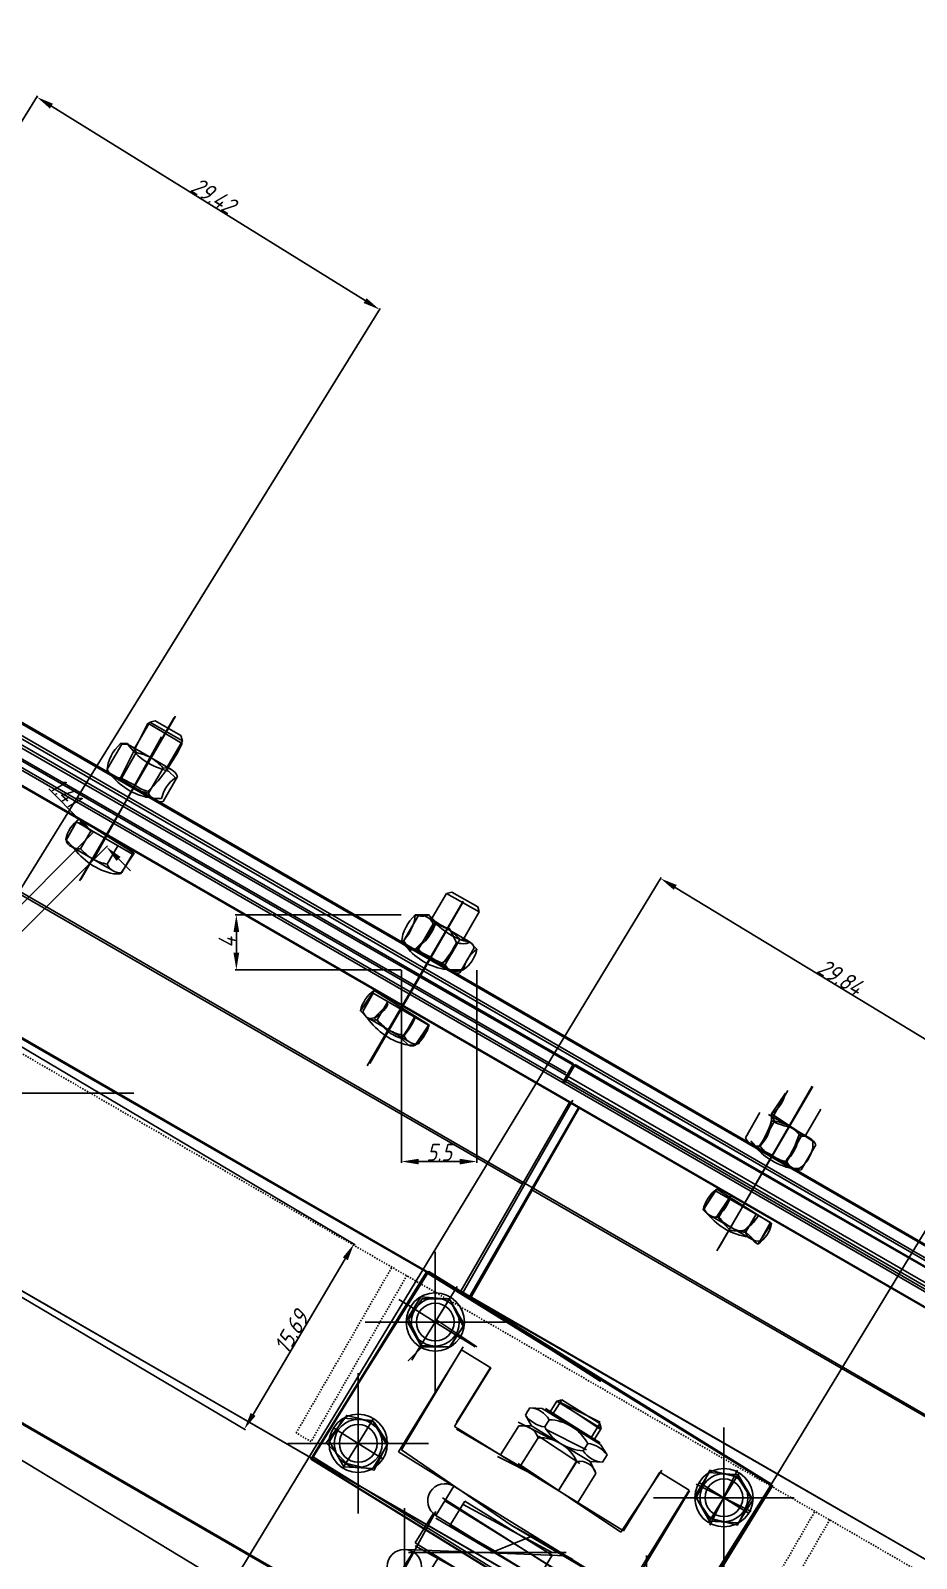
# Model space of a CAD drawing. Header units: millimetres. Extents: x 2787 to 6144, y -18 to 478.
# Drawn here: x 4414.4 to 4479.1, y 301.6 to 413 of the extents above; entities that cross this region are included whole.
import ezdxf

# ---------------------------------------------------------------- set-up
doc = ezdxf.new("R2010")
doc.units = ezdxf.units.MM
for name, pattern in [('ACAD_ISO02W100', [15, 12, -3]), ('CENTER', [50.8, 31.75, -6.35, 6.35, -6.35]), ('CENTER2', [28.575, 19.05, -3.175, 3.175, -3.175]), ('HIDDEN', [0.2, 0.1, -0.1])]:
    doc.linetypes.add(name, pattern=pattern)
for name, color, linetype in [('ADIM', 3, 'Continuous'), ('ADIM_CENTER', 1, 'Continuous'), ('ADIM_CLEAN', 3, 'Continuous'), ('ADIM_CLEAN_L', 3, 'Continuous')]:
    doc.layers.add(name, color=color, linetype=linetype)
for name, color, linetype, lineweight in [('中心线', 1, 'CENTER', 13), ('图层1', 1, 'CENTER2', 25), ('图层2', 160, 'Continuous', 25), ('尺寸线', 22, 'Continuous', 13), ('虚线', 8, 'ACAD_ISO02W100', 13)]:
    doc.layers.add(name, color=color, linetype=linetype, lineweight=lineweight)
doc.styles.get("Standard").update_dxf_attribs({"font": 'gbeitc.shx', "bigfont": 'gbcbig.shx'})
doc.dimstyles.new('ADIM', dxfattribs={"dimscale": 0.5, "dimtxt": 2.5, "dimasz": 2.5, "dimexe": 0.18, "dimexo": 0.0625, "dimgap": 0.09, "dimtad": 1, "dimdec": 4, "dimzin": 0, "dimdsep": 46, "dimtxsty": 'Standard', "dimcen": 0.09, "dimadec": 0, "dimazin": 0, "dimtfac": 1, "dimtdec": 4, "dimtofl": 0, "dimtmove": 0, "dimatfit": 3, "dimfxl": 1, "dimtolj": 1, "dimtzin": 0, "dimarcsym": 0})

# ---------------------------------------------------------------- blocks, each defined once
blk = doc.blocks.new('*D156')
at = {"layer": 'ADIM', "color": 0, "lineweight": -2, "transparency": 16777216}
for p, q in [((4408.53, 341.98), (4438.11, 324.45)), ((4400.53, 328.48), (4430.11, 310.95)), ((4437.4, 323.42), (4430.67, 312.07))]:
    blk.add_line(p, q, dxfattribs=at)
at = {"layer": 'ADIM', "color": 0, "transparency": 16777216}
for points in [[(4437.22, 323.53), (4437.58, 323.32), (4438.03, 324.5)], [(4430.49, 312.18), (4430.85, 311.97), (4430.03, 311)]]:
    blk.add_solid(points, dxfattribs=at)
at = {"layer": 'Defpoints', "color": 0, "transparency": 16777216}
for p in [(4408.5, 342), (4400.5, 328.5), (4430.03, 311)]:
    blk.add_point(p, dxfattribs=at)
at = {"layer": 'ADIM', "color": 0, "transparency": 16777216, "insert": (4433.46, 318.09), "char_height": 1.25, "attachment_point": 5, "rotation": 59.3493}
blk.add_mtext('\\A1;15.69', dxfattribs=at)
blk = doc.blocks.new('*D161')
at = {"layer": 'ADIM', "color": 0, "lineweight": -2, "transparency": 16777216}
for p, q in [((4383.52, 357.53), (4414.95, 408.23)), ((4415.96, 407.49), (4438.84, 393.31)), ((4408.52, 342.03), (4439.95, 392.73))]:
    blk.add_line(p, q, dxfattribs=at)
at = {"layer": 'ADIM', "color": 0, "transparency": 16777216}
for points in [[(4416.07, 407.67), (4415.85, 407.31), (4414.9, 408.15)], [(4438.95, 393.48), (4438.73, 393.13), (4439.9, 392.65)]]:
    blk.add_solid(points, dxfattribs=at)
at = {"layer": 'Defpoints', "color": 0, "transparency": 16777216}
for p in [(4439.9, 392.65), (4383.5, 357.5), (4408.5, 342)]:
    blk.add_point(p, dxfattribs=at)
at = {"layer": 'ADIM', "color": 0, "transparency": 16777216, "insert": (4427.76, 400.97), "char_height": 1.25, "attachment_point": 5, "rotation": 328.2011}
blk.add_mtext('\\A1;29.42', dxfattribs=at)
blk = doc.blocks.new('*D162')
at = {"layer": 'ADIM', "color": 0, "lineweight": -2, "transparency": 16777216}
for p, q in [((4418.09, 355.36), (4415.76, 357.69)), ((4407.52, 343.02), (4419.04, 354.54)), ((4408.52, 342.02), (4420.04, 353.54)), ((4420.86, 352.59), (4421.74, 351.71))]:
    blk.add_line(p, q, dxfattribs=at)
at = {"layer": 'ADIM', "color": 0, "transparency": 16777216}
for points in [[(4418.24, 355.5), (4417.94, 355.21), (4418.97, 354.47)], [(4421, 352.74), (4420.71, 352.44), (4419.97, 353.47)]]:
    blk.add_solid(points, dxfattribs=at)
at = {"layer": 'Defpoints', "color": 0, "transparency": 16777216}
for p in [(4418.97, 354.47), (4407.5, 343), (4408.5, 342)]:
    blk.add_point(p, dxfattribs=at)
at = {"layer": 'ADIM', "color": 0, "transparency": 16777216, "insert": (4416.96, 357.44), "char_height": 1.25, "attachment_point": 5, "rotation": 315}
blk.add_mtext('\\A1;1.41', dxfattribs=at)
blk = doc.blocks.new('*D167')
at = {"layer": 'ADIM', "color": 0, "lineweight": -2, "transparency": 16777216}
for p, q in [((4429.02, 299.53), (4460.45, 351.24)), ((4484.83, 336.31), (4461.47, 350.51)), ((4454.52, 284.03), (4485.95, 335.74))]:
    blk.add_line(p, q, dxfattribs=at)
at = {"layer": 'ADIM', "color": 0, "transparency": 16777216}
for points in [[(4461.58, 350.69), (4461.36, 350.33), (4460.4, 351.16)], [(4484.94, 336.49), (4484.73, 336.13), (4485.9, 335.66)]]:
    blk.add_solid(points, dxfattribs=at)
at = {"layer": 'Defpoints', "color": 0, "transparency": 16777216}
for p in [(4460.4, 351.16), (4429, 299.5), (4454.5, 284)]:
    blk.add_point(p, dxfattribs=at)
at = {"layer": 'ADIM', "color": 0, "transparency": 16777216, "insert": (4473.5, 343.98), "char_height": 1.25, "attachment_point": 5, "rotation": 328.707}
blk.add_mtext('\\A1;29.84', dxfattribs=at)
blk = doc.blocks.new('*D168')
at = {"layer": 'ADIM', "color": 0, "lineweight": -2, "transparency": 16777216}
for p, q in [((4428.97, 299.52), (4398.57, 317.97)), ((4398, 316.86), (4390.8, 305)), ((4420.47, 285.52), (4390.07, 303.97))]:
    blk.add_line(p, q, dxfattribs=at)
at = {"layer": 'ADIM', "color": 0, "transparency": 16777216}
for points in [[(4397.82, 316.97), (4398.18, 316.75), (4398.65, 317.93)], [(4390.62, 305.1), (4390.98, 304.89), (4390.15, 303.93)]]:
    blk.add_solid(points, dxfattribs=at)
at = {"layer": 'Defpoints', "color": 0, "transparency": 16777216}
for p in [(4390.15, 303.93), (4429, 299.5), (4420.5, 285.5)]:
    blk.add_point(p, dxfattribs=at)
at = {"layer": 'ADIM', "color": 0, "transparency": 16777216, "insert": (4393.83, 311.28), "char_height": 1.25, "attachment_point": 5, "rotation": 58.7363}
blk.add_mtext('\\A1;16.38', dxfattribs=at)
blk = doc.blocks.new('*D171')
at = {"layer": 'ADIM', "color": 0, "lineweight": -2, "transparency": 16777216}
for p, q in [((4421.97, 335.5), (4259.17, 335.5)), ((4259.26, 273.25), (4259.26, 334.25)), ((4421.97, 272), (4259.17, 272))]:
    blk.add_line(p, q, dxfattribs=at)
at = {"layer": 'ADIM', "color": 0, "transparency": 16777216}
for points in [[(4259.05, 334.25), (4259.46, 334.25), (4259.26, 335.5)], [(4259.05, 273.25), (4259.46, 273.25), (4259.26, 272)]]:
    blk.add_solid(points, dxfattribs=at)
at = {"layer": 'Defpoints', "color": 0, "transparency": 16777216}
for p in [(4259.26, 335.5), (4422, 335.5), (4422, 272)]:
    blk.add_point(p, dxfattribs=at)
at = {"layer": 'ADIM', "color": 0, "transparency": 16777216, "insert": (4258.59, 303.75), "char_height": 1.25, "attachment_point": 5, "rotation": 90}
blk.add_mtext('\\A1;63.5', dxfattribs=at)
blk = doc.blocks.new('*D224')
at = {"layer": 'ADIM', "color": 0, "lineweight": -2, "transparency": 16777216}
for p, q in [((4441.5, 344.47), (4441.5, 330.43)), ((4447, 344.47), (4447, 330.43)), ((4442.75, 330.52), (4445.75, 330.52))]:
    blk.add_line(p, q, dxfattribs=at)
at = {"layer": 'ADIM', "color": 0, "transparency": 16777216}
for points in [[(4442.75, 330.72), (4442.75, 330.31), (4441.5, 330.52)], [(4445.75, 330.72), (4445.75, 330.31), (4447, 330.52)]]:
    blk.add_solid(points, dxfattribs=at)
at = {"layer": 'Defpoints', "color": 0, "transparency": 16777216}
for p in [(4441.5, 344.5), (4447, 344.5), (4447, 330.52)]:
    blk.add_point(p, dxfattribs=at)
at = {"layer": 'ADIM', "color": 0, "transparency": 16777216, "insert": (4444.25, 331.19), "char_height": 1.25, "attachment_point": 5}
blk.add_mtext('\\A1;5.5', dxfattribs=at)
blk = doc.blocks.new('*D225')
at = {"layer": 'ADIM', "color": 0, "lineweight": -2, "transparency": 16777216}
for p, q in [((4441.47, 348.5), (4429.36, 348.5)), ((4429.45, 345.75), (4429.45, 347.25)), ((4441.47, 344.5), (4429.36, 344.5))]:
    blk.add_line(p, q, dxfattribs=at)
at = {"layer": 'ADIM', "color": 0, "transparency": 16777216}
for points in [[(4429.24, 347.25), (4429.66, 347.25), (4429.45, 348.5)], [(4429.24, 345.75), (4429.66, 345.75), (4429.45, 344.5)]]:
    blk.add_solid(points, dxfattribs=at)
at = {"layer": 'Defpoints', "color": 0, "transparency": 16777216}
for p in [(4429.45, 348.5), (4441.5, 348.5), (4441.5, 344.5)]:
    blk.add_point(p, dxfattribs=at)
at = {"layer": 'ADIM', "color": 0, "transparency": 16777216, "insert": (4428.78, 346.5), "char_height": 1.25, "attachment_point": 5, "rotation": 90}
blk.add_mtext('\\A1;4', dxfattribs=at)

msp = doc.modelspace()

# ---------------------------------------------------------------- linework, layer by layer
at = {"color": 7, "linetype": 'Continuous', "lineweight": -3}
for p, q in [((4734.18939, 177.30312), (4326.53974, 412.8597)), ((4733.81439, 176.65359), (4326.16476, 412.2102)), ((4325.04182, 410.26522), (4732.81539, 174.92328)), ((4324.54182, 409.39919), (4732.31555, 174.05717)), ((4724.37888, 160.30492), (4316.60058, 395.64456)), ((4504.53517, 259.07622), (4304.46557, 374.6261)), ((4453.5515, 336.78766), (4407.55118, 363.34595)), ((4454.05142, 337.65355), (4408.0511, 364.21184)), ((4422.02402, 360.65179), (4423.12678, 362.56182)), ((4423.12678, 362.56182), (4423.53668, 362.6652)), ((4423.12678, 362.56182), (4425.52215, 361.21073)), ((4423.53668, 362.6652), (4425.41224, 361.58235)), ((4424.40559, 359.27679), (4425.52215, 361.21073)), ((4425.52215, 361.21073), (4425.41224, 361.58235)), ((4420.03423, 359.12331), (4421.09033, 360.95252)), ((4421.09673, 358.50987), (4422.15283, 360.33909)), ((4421.72478, 360.82455), (4424.73725, 359.08531)), ((4423.0467, 357.38406), (4424.1028, 359.21327)), ((4420.46228, 358.63784), (4423.47475, 356.89859)), ((4424.1092, 356.77063), (4425.1653, 358.59984)), ((4404.41452, 355.35685), (4450.31849, 328.86486)), ((4417.02334, 353.94723), (4417.79514, 355.28402)), ((4417.79514, 355.28402), (4421.8701, 352.93134)), ((4418.08584, 353.33379), (4418.85764, 354.67059)), ((4417.45139, 353.46176), (4420.46385, 351.72251)), ((4420.0358, 352.20798), (4420.8076, 353.54478)), ((4421.0983, 351.59455), (4421.8701, 352.93134)), ((4443.66878, 348.16022), (4444.77154, 350.07025)), ((4444.77154, 350.07025), (4445.18145, 350.17363)), ((4444.77154, 350.07025), (4447.16692, 348.71916)), ((4445.18145, 350.17363), (4447.05701, 349.09078)), ((4716.3813, 146.44712), (4364.3277, 349.62706)), ((4447.16692, 348.71916), (4447.05701, 349.09078)), ((4441.679, 346.63173), (4442.7351, 348.46095)), ((4442.7415, 346.0183), (4443.7976, 347.84751)), ((4443.36955, 348.33298), (4446.38201, 346.59373)), ((4446.05035, 346.78522), (4447.16692, 348.71916)), ((4444.69146, 344.89249), (4445.74756, 346.7217)), ((4442.10705, 346.14627), (4445.11951, 344.40702)), ((4445.75396, 344.27905), (4446.81006, 346.10827)), ((4438.6681, 341.45565), (4439.4399, 342.79245)), ((4439.4399, 342.79245), (4443.51486, 340.43977)), ((4439.7306, 340.84222), (4440.5024, 342.17901)), ((4439.09615, 340.97019), (4442.10861, 339.23094)), ((4441.68056, 339.71641), (4442.45236, 341.0532)), ((4442.74306, 339.10297), (4443.51486, 340.43977)), ((4454.05142, 337.65355), (4453.23905, 336.24648)), ((4454.15965, 337.59106), (4453.34728, 336.18399)), ((4499.66004, 310.16688), (4453.65973, 336.72517)), ((4500.15996, 311.03277), (4454.15965, 337.59106)), ((4468.57786, 333.78475), (4469.68062, 335.69478)), ((4453.78337, 334.86621), (4445.84587, 321.11806)), ((4454.43295, 334.49133), (4446.49545, 320.74317)), ((4470.95943, 332.40975), (4472.076, 334.34369)), ((4466.58808, 332.25627), (4467.64417, 334.08548)), ((4467.65058, 331.64283), (4468.70667, 333.47204)), ((4468.27863, 333.95751), (4471.29109, 332.21827)), ((4469.60054, 330.51702), (4470.65664, 332.34623)), ((4467.01613, 331.7708), (4470.02859, 330.03155)), ((4470.66304, 329.90358), (4471.71914, 331.7328)), ((4450.96807, 328.48998), (4496.87204, 301.99799)), ((4463.57718, 327.08019), (4464.34898, 328.41698)), ((4464.34898, 328.41698), (4468.42394, 326.0643)), ((4464.63968, 326.46675), (4465.41148, 327.80355)), ((4464.00523, 326.59472), (4467.01769, 324.85547)), ((4466.58964, 325.34094), (4467.36144, 326.67773)), ((4467.65214, 324.72751), (4468.42394, 326.0643))]:
    msp.add_line(p, q, dxfattribs=at)
at = {"lineweight": -3}
for p, q in [((4441.28964, 309.34325), (4445.88451, 316.7897)), ((4445.88451, 316.7897), (4448.01207, 315.47688)), ((4445.4487, 311.32), (4448.01207, 315.47688)), ((4452.50964, 312.06128), (4453.18203, 313.13417)), ((4452.81903, 313.04542), (4453.18203, 313.13417)), ((4455.97316, 311.41144), (4453.18203, 313.13417)), ((4450.6998, 312.29676), (4450.5357, 312.03082)), ((4450.5357, 312.03082), (4450.98057, 311.24222)), ((4450.6191, 312.34656), (4450.6191, 312.34656)), ((4450.6998, 312.29676), (4450.86391, 312.56271)), ((4450.86391, 312.56271), (4451.76826, 312.51875)), ((4451.76826, 312.51875), (4456.02338, 309.89311)), ((4452.29689, 312.19256), (4452.81903, 313.04542)), ((4452.50964, 312.06128), (4452.29689, 312.19256)), ((4452.81903, 313.04542), (4456.05338, 311.04965)), ((4445.37115, 311.19709), (4445.4487, 311.32)), ((4451.54107, 307.38992), (4445.37115, 311.19709)), ((4448.72224, 309.1297), (4450.04635, 311.25025)), ((4450.04635, 311.25025), (4450.98057, 311.24222)), ((4453.11645, 309.94298), (4450.98057, 311.24222)), ((4451.9454, 311.16095), (4452.27731, 311.69056)), ((4455.30848, 310.33425), (4455.97316, 311.41144)), ((4455.52123, 310.20297), (4456.05339, 311.04961)), ((4456.05339, 311.04961), (4455.97316, 311.41144)), ((4450.12856, 308.26193), (4451.45616, 310.3803)), ((4450.12856, 308.26193), (4451.45616, 310.3803)), ((4453.11645, 309.94298), (4455.25234, 308.64375)), ((4454.75053, 309.43004), (4455.07873, 309.96193)), ((4455.30848, 310.33425), (4455.52123, 310.20297)), ((4456.50017, 309.11865), (4456.02338, 309.89311)), ((4449.57184, 304.19858), (4441.28964, 309.34325)), ((4451.52622, 307.3995), (4448.7072, 309.13898)), ((4451.54107, 307.38992), (4448.72224, 309.1297)), ((4452.95368, 306.51805), (4454.27391, 308.65762)), ((4456.33607, 308.85271), (4456.17197, 308.58676)), ((4456.33607, 308.85271), (4456.50017, 309.11865)), ((4450.11333, 308.27091), (4450.11352, 308.27121)), ((4451.52603, 307.3992), (4450.11333, 308.27091)), ((4451.54126, 307.39022), (4450.12856, 308.26193)), ((4452.95368, 306.51805), (4454.28489, 308.63415)), ((4454.36008, 305.65043), (4455.6729, 307.77799)), ((4455.6729, 307.77799), (4455.25234, 308.64375)), ((4456.17197, 308.58676), (4455.25234, 308.64375)), ((4456.10566, 308.59384), (4456.11102, 308.59054)), ((4457.69613, 303.59232), (4460.34435, 307.86719)), ((4462.4719, 306.55437), (4460.34435, 307.86719)), ((4451.52622, 307.3995), (4457.69613, 303.59232)), ((4451.54107, 307.38992), (4451.54126, 307.39022)), ((4451.54107, 307.38992), (4454.36008, 305.65043)), ((4451.54107, 307.38992), (4452.95368, 306.51805)), ((4457.86181, 299.08324), (4462.4719, 306.55437)), ((4445.06858, 304.0417), (4446.11225, 305.74779)), ((4446.11225, 305.74779), (4452.4979, 301.81416)), ((4442.48315, 302.70262), (4443.79597, 304.83017)), ((4452.50656, 299.45008), (4444.00098, 304.7089)), ((4449.56433, 304.20324), (4457.86181, 299.08324)), ((4449.57184, 304.19858), (4449.57185, 304.1986)), ((4449.57184, 304.19858), (4453.82696, 301.57294)), ((4448.26135, 302.0748), (4445.06858, 304.0417)), ((4448.26135, 302.0748), (4451.11923, 303.24143)), ((4453.51556, 301.75919), (4441.87264, 302.22249)), ((4446.95102, 299.94569), (4442.48315, 302.70262)), ((4444.1852, 301.65236), (4443.13281, 299.95163)), ((4446.95102, 299.94569), (4444.1852, 301.65236)), ((4448.1429, 301.88284), (4448.14015, 301.88299)), ((4452.4979, 301.81416), (4451.46407, 300.10209))]:
    msp.add_line(p, q, dxfattribs=at)
msp.add_lwpolyline([(4467.31298, 307.60629), (4468.50155, 306.87288), (4460.0995, 293.25651), (4434.88794, 308.81343), (4443.28999, 322.4298), (4456.04149, 314.56143)], dxfattribs=at)
msp.add_lwpolyline([(4434.95491, 308.81157), (4460.16647, 293.25465), (4468.56852, 306.87102), (4443.35696, 322.42794)], close=True, dxfattribs=at)
for centre, radius in [((4443.95999, 318.81288), 2.125), ((4443.95999, 318.81288), 1.375), ((4438.33896, 309.96741), 2.125), ((4438.33896, 309.96741), 1.375), ((4465.01588, 305.99928), 2.125), ((4465.01588, 305.99928), 1.375), ((4441.70705, 300.9835), 1.25)]:
    msp.add_circle(centre, radius, dxfattribs=at)
at = {"color": 7, "linetype": 'Continuous', "lineweight": -3}
for centre, radius, start, end in [((4421.24485, 360.08184), 0.88429, 57.1298859, 100.0632782), ((4421.32154, 360.03756), 0.88429, 19.9367218, 62.8701141), ((4421.59145, 357.05838), 3.32839, 60.4883334, 80.28977), ((4421.54231, 357.08675), 3.32839, 39.71023, 59.5116666), ((4420.86553, 359.42483), 0.88429, 199.9367218, 242.8701141), ((4424.25731, 358.34259), 0.88429, 57.1298859, 100.0632782), ((4424.334, 358.29831), 0.88429, 19.9367218, 62.8701141), ((4420.94222, 359.38055), 0.88429, 237.1298859, 280.0632782), ((4423.65722, 360.6364), 3.32839, 219.71023, 239.5116666), ((4423.60808, 360.66477), 3.32839, 240.4883334, 260.28977), ((4423.87799, 357.68559), 0.88429, 199.9367218, 242.8701141), ((4423.95468, 357.64131), 0.88429, 237.1298859, 280.0632782), ((4417.85463, 354.24875), 0.88429, 199.9367218, 242.8701141), ((4417.93132, 354.20448), 0.88429, 237.1298859, 280.0632782), ((4420.64632, 355.46032), 3.32839, 219.71023, 239.5116666), ((4420.59719, 355.48869), 3.32839, 240.4883334, 260.28977), ((4420.86709, 352.50951), 0.88429, 199.9367218, 242.8701141), ((4420.94378, 352.46523), 0.88429, 237.1298859, 280.0632782), ((4442.88961, 347.59026), 0.88429, 57.1298859, 100.0632782), ((4442.9663, 347.54599), 0.88429, 19.9367218, 62.8701141), ((4443.23621, 344.56681), 3.32839, 60.4883334, 80.28977), ((4442.51029, 346.93326), 0.88429, 199.9367218, 242.8701141), ((4443.18708, 344.59517), 3.32839, 39.71023, 59.5116666), ((4445.90208, 345.85102), 0.88429, 57.1298859, 100.0632782), ((4445.97877, 345.80674), 0.88429, 19.9367218, 62.8701141), ((4442.58698, 346.88898), 0.88429, 237.1298859, 280.0632782), ((4445.30198, 348.14482), 3.32839, 219.71023, 239.5116666), ((4445.25285, 348.17319), 3.32839, 240.4883334, 260.28977), ((4445.52275, 345.19401), 0.88429, 199.9367218, 242.8701141), ((4445.59945, 345.14973), 0.88429, 237.1298859, 280.0632782), ((4439.49939, 341.75718), 0.88429, 199.9367218, 242.8701141), ((4439.57608, 341.7129), 0.88429, 237.1298859, 280.0632782), ((4442.29108, 342.96875), 3.32839, 219.71023, 239.5116666), ((4442.24195, 342.99711), 3.32839, 240.4883334, 260.28977), ((4442.51186, 340.01793), 0.88429, 199.9367218, 242.8701141), ((4442.58855, 339.97366), 0.88429, 237.1298859, 280.0632782), ((4467.87538, 333.17052), 0.88429, 19.9367218, 62.8701141), ((4468.14529, 330.19134), 3.32839, 60.4883334, 80.28977), ((4467.41937, 332.55779), 0.88429, 199.9367218, 242.8701141), ((4468.09616, 330.21971), 3.32839, 39.71023, 59.5116666), ((4470.81116, 331.47555), 0.88429, 57.1298859, 100.0632782), ((4470.88785, 331.43127), 0.88429, 19.9367218, 62.8701141), ((4467.49606, 332.51351), 0.88429, 237.1298859, 280.0632782), ((4470.21106, 333.76936), 3.32839, 219.71023, 239.5116666), ((4470.16193, 333.79772), 3.32839, 240.4883334, 260.28977), ((4470.43183, 330.81854), 0.88429, 199.9367218, 242.8701141), ((4470.50853, 330.77427), 0.88429, 237.1298859, 280.0632782), ((4464.40847, 327.38171), 0.88429, 199.9367218, 242.8701141), ((4464.48516, 327.33744), 0.88429, 237.1298859, 280.0632782), ((4467.20016, 328.59328), 3.32839, 219.71023, 239.5116666), ((4467.15103, 328.62165), 3.32839, 240.4883334, 260.28977), ((4467.42094, 325.64247), 0.88429, 199.9367218, 242.8701141), ((4467.49763, 325.59819), 0.88429, 237.1298859, 280.0632782)]:
    msp.add_arc(centre, radius, start, end, dxfattribs=at)
at = {"lineweight": -3}
for centre, radius, start, end in [((4452.27225, 313.26786), 2.1321, 215.4643928, 261.1818758), ((4450.73648, 310.77485), 1.79239, 30.7229581, 85.9233105), ((4450.23924, 309.98553), 1.27935, 17.9730975, 98.6715525), ((4454.93477, 312.86708), 3.44198, 209.7146966, 266.931572), ((4452.15958, 308.36545), 3.32719, 28.6740582, 87.9722104), ((4451.55083, 307.36935), 3.01244, 24.8258158, 91.8010019), ((4454.83444, 307.9305), 2.04606, 35.4999467, 83.1427098), ((4454.52866, 307.47615), 1.18338, 14.7772944, 101.8879829), ((4456.34198, 310.49298), 1.91378, 213.7392975, 264.903359), ((4444.66089, 305.77051), 1.25, 58.3231343, 238.134317), ((4444.66089, 305.77051), 1.25, 327.9174316, 329.1718371)]:
    msp.add_arc(centre, radius, start, end, dxfattribs=at)
at = {"layer": 'ADIM_CENTER', "linetype": 'CENTER'}
for p, q in [((4443.95999, 313.68788), (4443.95999, 323.93788)), ((4443.95999, 314.06288), (4443.95999, 323.56288)), ((4443.95999, 314.43788), (4443.95999, 323.18788)), ((4438.83499, 318.81288), (4449.08499, 318.81288)), ((4439.20999, 318.81288), (4448.70999, 318.81288)), ((4439.58499, 318.81288), (4448.33499, 318.81288)), ((4438.33896, 304.84241), (4438.33896, 315.09241)), ((4438.33896, 305.21741), (4438.33896, 314.71741)), ((4438.33896, 305.59241), (4438.33896, 314.34241)), ((4465.01588, 300.87428), (4465.01588, 311.12428)), ((4433.21396, 309.96741), (4443.46396, 309.96741)), ((4433.58896, 309.96741), (4443.08896, 309.96741)), ((4433.96396, 309.96741), (4442.71396, 309.96741)), ((4465.01588, 301.24928), (4465.01588, 310.74928)), ((4465.01588, 301.62428), (4465.01588, 310.37428)), ((4459.89088, 305.99928), (4470.14088, 305.99928)), ((4460.26588, 305.99928), (4469.76588, 305.99928)), ((4460.64088, 305.99928), (4469.39088, 305.99928)), ((4441.70705, 296.7335), (4441.70705, 305.2335)), ((4459.37571, 291.54344), (4459.37571, 301.79344))]:
    msp.add_line(p, q, dxfattribs=at)
at = {"layer": 'ADIM_CLEAN'}
for points in [[(4423, 362.5), (4421, 358.5), (4422, 358, 0.086615702), (4423, 357.5, 0.086615702), (4425.5, 361)], [(4420.5, 358.5), (4420, 359, -0.189554842), (4421, 361), (4421.5, 361, 0.189554842), (4424.5, 359), (4425, 358.5, 0.189554842), (4424, 357), (4423.5, 357, -0.189554842)], [(4421, 351.5), (4420.5, 351.5, -0.189554842), (4417.5, 353.5), (4417, 354, -0.189554842), (4418, 355.5), (4422, 353)], [(4446.5, 346.5), (4447, 346, 0.189554842), (4446, 344.5), (4445, 344.5, -0.189554842), (4442, 346), (4441.5, 346.5, -0.189554842), (4442.5, 348.5), (4443.5, 348.5, 0.189554842)], [(4444, 348), (4443.5, 348.5, -0.189554842), (4442.5, 348.5, -0.189554842), (4441.5, 346.5), (4442, 346, 0.189554842), (4442.5, 346, 0.189554842)], [(4445.5, 346.5), (4445, 347.5, -0.086615702), (4444, 348, -0.086615702), (4442.5, 346), (4443.5, 345.5, 0.086615702), (4444.5, 345, 0.086615702)], [(4444.5, 345), (4445, 344.5, 0.189554842), (4446, 344.5, 0.189554842), (4447, 346), (4446.5, 346.5, -0.189554842), (4445.5, 346.5, -0.189554842)], [(4442.5, 341), (4441.5, 339.5), (4442, 339, 0.189554842), (4442.5, 339, 0.189554842), (4443.5, 340.5), (4439.5, 343), (4438.5, 341.5), (4439, 341, 0.189554842), (4439.5, 341, 0.189554842), (4440.5, 342), (4439.5, 341), (4440.5, 340, 0.086615702), (4441.5, 339.5, 0.086615702)], [(4442.5, 339), (4442, 339, -0.189554842), (4439, 341), (4438.5, 341.5, -0.189554842), (4439.5, 343), (4443.5, 340.5)], [(4469.5, 335.5), (4468.5, 334), (4471.5, 332), (4471.5, 331.5, -0.189554842), (4470.5, 330), (4470, 330, -0.189554842), (4467, 332), (4467.5, 331.5, 0.189554842), (4468.5, 333.5), (4468.5, 334, 0.189554842)], [(4467.5, 331.5), (4468.5, 331, 0.086615702), (4469.5, 330.5, 0.086615702), (4470.5, 332.5), (4470, 333, -0.086615702), (4468.5, 333.5, -0.086615702)], [(4469.5, 330.5), (4470, 330, 0.189554842), (4470.5, 330, 0.189554842), (4471.5, 331.5), (4471.5, 332, 0.189554842), (4470.5, 332.5, -0.189554842)], [(4464.5, 328.5), (4468.5, 326), (4467.5, 324.5), (4467, 325, -0.189554842), (4464, 326.5), (4463.5, 327, -0.189554842)], [(4463.5, 327), (4464, 326.5, 0.189554842), (4464.5, 326.5, 0.189554842), (4465.5, 328), (4464.5, 326.5), (4465.5, 325.5, 0.086615702), (4466.5, 325.5, 0.086615702), (4467.5, 326.5), (4466.5, 325.5), (4467, 325, 0.189554842), (4467.5, 324.5, 0.189554842), (4468.5, 326), (4464.5, 328.5)]]:
    msp.add_lwpolyline(points, format="xyb", close=True, dxfattribs=at)
for points in [[(4468.5, 307), (4443.5, 322.5), (4456, 314.5), (4443.5, 322.5), (4435, 309), (4460, 293.5), (4468.5, 307), (4467.5, 307.5)], [(4460, 293.5), (4435, 309), (4443.5, 322.5), (4468.5, 307)], [(4446, 318.5), (4445, 317), (4443, 317), (4442, 316), (4443, 317), (4442, 319), (4443, 320.5), (4445, 320.5)], [(4439.5, 311.5), (4437.5, 312), (4436, 310), (4437.5, 308.5), (4439.5, 308), (4440.5, 310)], [(4467, 306), (4466, 304), (4464, 304.5), (4463, 306), (4464, 308), (4466, 307.5)]]:
    msp.add_lwpolyline(points, close=True, dxfattribs=at)
for centre, radius in [((4443.95999, 318.81288), 2.125), ((4443.95999, 318.81288), 1.75), ((4443.95999, 318.81288), 1.375), ((4438.33896, 309.96741), 2.125), ((4438.33896, 309.96741), 1.75), ((4438.33896, 309.96741), 1.375), ((4465.01588, 305.99928), 2.125), ((4465.01588, 305.99928), 1.75), ((4465.01588, 305.99928), 1.375), ((4441.70705, 300.9835), 1.25)]:
    msp.add_circle(centre, radius, dxfattribs=at)
at = {"layer": 'ADIM_CLEAN_L'}
for p, q in [((4326.5, 413), (4734, 177.5)), ((4326, 412), (4734, 176.5)), ((4325, 410.5), (4733, 175)), ((4324.5, 409.5), (4732.5, 174)), ((4316.5, 395.5), (4724.5, 160.5)), ((4304.5, 374.5), (4504.5, 259)), ((4407.5, 363.5), (4453.5, 337)), ((4408, 364), (4592.5, 258)), ((4418, 351), (4425, 363)), ((4419, 352.5), (4424, 361.5)), ((4404.5, 355.5), (4636.5, 221.5)), ((4364.5, 349.5), (4716.5, 146.5)), ((4439, 337.5), (4446, 349.5)), ((4453.5, 336.5), (4499.5, 310)), ((4464.5, 324), (4471.5, 336)), ((4446, 321), (4454, 335)), ((4446.5, 320.5), (4454.5, 334.5)), ((4444, 319), (4447, 317)), ((4441.5, 309.5), (4446, 317)), ((4445.5, 311.5), (4448, 315.5)), ((4452, 312.5), (4456, 310)), ((4453, 313), (4456, 311)), ((4453, 313), (4456, 311.5)), ((4445.5, 311), (4451.5, 307.5)), ((4450, 311.5), (4453, 310)), ((4452, 311), (4455, 309.5)), ((4454.5, 308.5), (4451.5, 310.5)), ((4441.5, 309.5), (4449.5, 304)), ((4448.5, 309), (4451.5, 307.5)), ((4450, 308.5), (4457.5, 303.5)), ((4457.5, 303.5), (4460.5, 308)), ((4464, 304), (4466, 308)), ((4458, 299), (4462.5, 306.5)), ((4463, 307), (4467, 305)), ((4444.5, 306), (4455.5, 299)), ((4446, 305.5), (4452.5, 302)), ((4441, 299.5), (4444, 305)), ((4444, 304.5), (4452.5, 299.5)), ((4445, 304), (4448.5, 302)), ((4449.5, 304), (4454, 301.5)), ((4449.5, 304), (4458, 299)), ((4442, 302), (4453.5, 302)), ((4442.5, 302.5), (4447, 300))]:
    msp.add_line(p, q, dxfattribs=at)
at = {"layer": '中心线', "lineweight": -3}
for p, q in [((4418.09895, 351.0986), (4424.90993, 362.89557)), ((4418.84873, 352.4016), (4424.19026, 361.64828)), ((4439.19321, 337.65693), (4446.0042, 349.45391)), ((4464.64781, 324.2236), (4471.4588, 336.02057))]:
    msp.add_line(p, q, dxfattribs=at)
at = {"layer": '图层1', "lineweight": -3}
for p, q in [((4443.95999, 318.81288), (4445.56214, 321.41462)), ((4442.15553, 319.93516), (4441.31033, 320.46084)), ((4443.95999, 318.81288), (4442.15553, 319.93516)), ((4443.95999, 318.81288), (4445.07424, 320.62232)), ((4443.95999, 318.81288), (4442.84575, 317.00343)), ((4443.95999, 318.81288), (4445.76446, 317.69059)), ((4443.95999, 318.81288), (4446.86114, 317.00851)), ((4442.84575, 317.00343), (4442.24236, 316.02359)), ((4455.97257, 314.64341), (4455.95501, 314.61479)), ((4456.04149, 314.56143), (4456.04158, 314.60083)), ((4438.33896, 309.96741), (4436.53449, 311.0897)), ((4438.33896, 309.96741), (4439.4532, 311.77685)), ((4453.87175, 311.22079), (4453.87063, 311.21896)), ((4438.33896, 309.96741), (4437.22471, 308.15797)), ((4438.33896, 309.96741), (4440.14342, 308.84512)), ((4453.0962, 309.95729), (4453.09526, 309.95576)), ((4456.02743, 308.59572), (4456.02745, 308.60522)), ((4465.01588, 305.99928), (4466.13013, 307.80873)), ((4445.31357, 306.84369), (4443.99759, 304.71102)), ((4444.66089, 305.77051), (4445.31897, 306.84034)), ((4451.52622, 307.3995), (4451.52603, 307.3992)), ((4465.01588, 305.99928), (4463.21142, 307.12157)), ((4444.66089, 305.77051), (4455.64902, 298.99023)), ((4465.01588, 305.99928), (4463.90164, 304.18984)), ((4465.01588, 305.99928), (4466.82035, 304.877)), ((4443.33651, 303.63966), (4443.31887, 303.61108)), ((4442.35654, 302.05152), (4440.90083, 299.69241))]:
    msp.add_line(p, q, dxfattribs=at)
at = {"layer": '图层2', "lineweight": -3}
for p, q in [((4442.89635, 320.65204), (4441.85776, 318.94285)), ((4442.15553, 319.93516), (4442.36782, 319.80313)), ((4442.36782, 319.80313), (4442.89635, 320.65204)), ((4442.89635, 320.65204), (4444.99591, 320.4895)), ((4444.99591, 320.4895), (4446.07985, 318.66509)), ((4441.85776, 318.94285), (4442.90488, 317.09947)), ((4446.08299, 318.6701), (4445.02135, 316.97514)), ((4445.55217, 317.82262), (4446.08299, 318.6701)), ((4445.76446, 317.69059), (4445.55217, 317.82262)), ((4445.02135, 316.97514), (4442.90488, 317.09947)), ((4437.27532, 311.80657), (4436.23672, 310.09739)), ((4436.53449, 311.0897), (4436.74678, 310.95766)), ((4436.74678, 310.95766), (4437.27532, 311.80657)), ((4437.27532, 311.80657), (4439.37488, 311.64403)), ((4439.37488, 311.64403), (4440.45881, 309.81962)), ((4436.23672, 310.09739), (4437.28385, 308.254)), ((4440.46195, 309.82464), (4439.40031, 308.12967)), ((4439.93113, 308.97715), (4440.46195, 309.82464)), ((4440.14342, 308.84512), (4439.93113, 308.97715)), ((4439.40031, 308.12967), (4437.28385, 308.254)), ((4463.95224, 307.83845), (4462.91365, 306.12926)), ((4463.42371, 306.98954), (4463.95224, 307.83845)), ((4463.95224, 307.83845), (4466.0518, 307.67591)), ((4466.0518, 307.67591), (4467.13574, 305.8515)), ((4463.21142, 307.12157), (4463.42371, 306.98954)), ((4462.91365, 306.12926), (4463.96077, 304.28588)), ((4467.13888, 305.85651), (4466.07724, 304.16155)), ((4466.60806, 305.00903), (4467.13888, 305.85651)), ((4466.07724, 304.16155), (4463.96077, 304.28588)), ((4466.82035, 304.877), (4466.60806, 305.00903))]:
    msp.add_line(p, q, dxfattribs=at)
for centre, radius in [((4443.95999, 318.81288), 1.75), ((4443.95999, 318.81288), 1.375), ((4438.33896, 309.96741), 1.75), ((4438.33896, 309.96741), 1.375), ((4465.01588, 305.99928), 1.75), ((4465.01588, 305.99928), 1.375)]:
    msp.add_circle(centre, radius, dxfattribs=at)
at = {"layer": '尺寸线', "lineweight": -3}
for p, q in [((4418.09895, 351.0986), (4424.90993, 362.89557)), ((4418.84873, 352.4016), (4424.19026, 361.64828)), ((4439.19321, 337.65693), (4446.0042, 349.45391)), ((4464.64781, 324.2236), (4471.4588, 336.02057))]:
    msp.add_line(p, q, dxfattribs=at)
at = {"layer": '虚线', "color": 251, "linetype": 'HIDDEN', "lineweight": -3}
msp.add_line((4724.54654, 159.05358), (4339.65922, 381.18243), dxfattribs=at)
at = {"layer": '虚线', "color": 8, "linetype": 'HIDDEN', "lineweight": -3}
for p, q in [((4433.81689, 310.72498), (4440.8131, 322.84278)), ((4441.89572, 322.21793), (4434.89942, 310.09998)), ((4434.89942, 310.09998), (4433.81689, 310.72498)), ((4464.66905, 292.91248), (4471.66525, 305.03028)), ((4472.74787, 304.40543), (4465.75158, 292.28748))]:
    msp.add_line(p, q, dxfattribs=at)

# ---------------------------------------------------------------- dimensions: what is measured, and where the dimension line sits
at = {"layer": 'ADIM'}
for p1, p2, distance, text, picture, middle in [((4383.5, 357.5), (4408.5, 342), 59.59375, '29.42', '*D161', (4427.75536, 400.96832)), ((4408.5, 342), (4407.5, 343), -16.22583, '1.41', '*D162', (4416.95704, 357.43728)), ((4454.5, 284), (4429, 299.5), -60.45704, '29.84', '*D167', (4473.50032, 343.9844)), ((4408.5, 342), (4400.5, 328.5), 34.33118, '15.69', '*D156', (4433.45843, 318.08945)), ((4429, 299.5), (4420.5, 285.5), -35.50714, '16.38', '*D168', (4393.82623, 311.27514))]:
    dim = msp.add_aligned_dim(p1=p1, p2=p2, distance=distance, text=text, dimstyle='ADIM', dxfattribs=at)
    dim.commit()
    dim.dimension.update_dxf_attribs({"geometry": picture, "text_midpoint": middle})
for base, p1, p2, text, picture, middle in [((4429.4529, 348.5), (4441.5, 344.5), (4441.5, 348.5), '4', '*D225', (4428.7829, 346.5)), ((4259.25658, 335.5), (4422, 272), (4422, 335.5), '63.5', '*D171', (4258.58658, 303.75))]:
    dim = msp.add_linear_dim(base=base, p1=p1, p2=p2, angle=90, text=text, dimstyle='ADIM', dxfattribs=at)
    dim.commit()
    dim.dimension.update_dxf_attribs({"geometry": picture, "text_midpoint": middle})
dim = msp.add_linear_dim(base=(4447, 330.51561), p1=(4441.5, 344.5), p2=(4447, 344.5), text='5.5', dimstyle='ADIM', dxfattribs=at)
dim.commit()
dim.dimension.update_dxf_attribs({"geometry": '*D224', "text_midpoint": (4444.25, 331.18561)})

doc.saveas('drawing.dxf')
